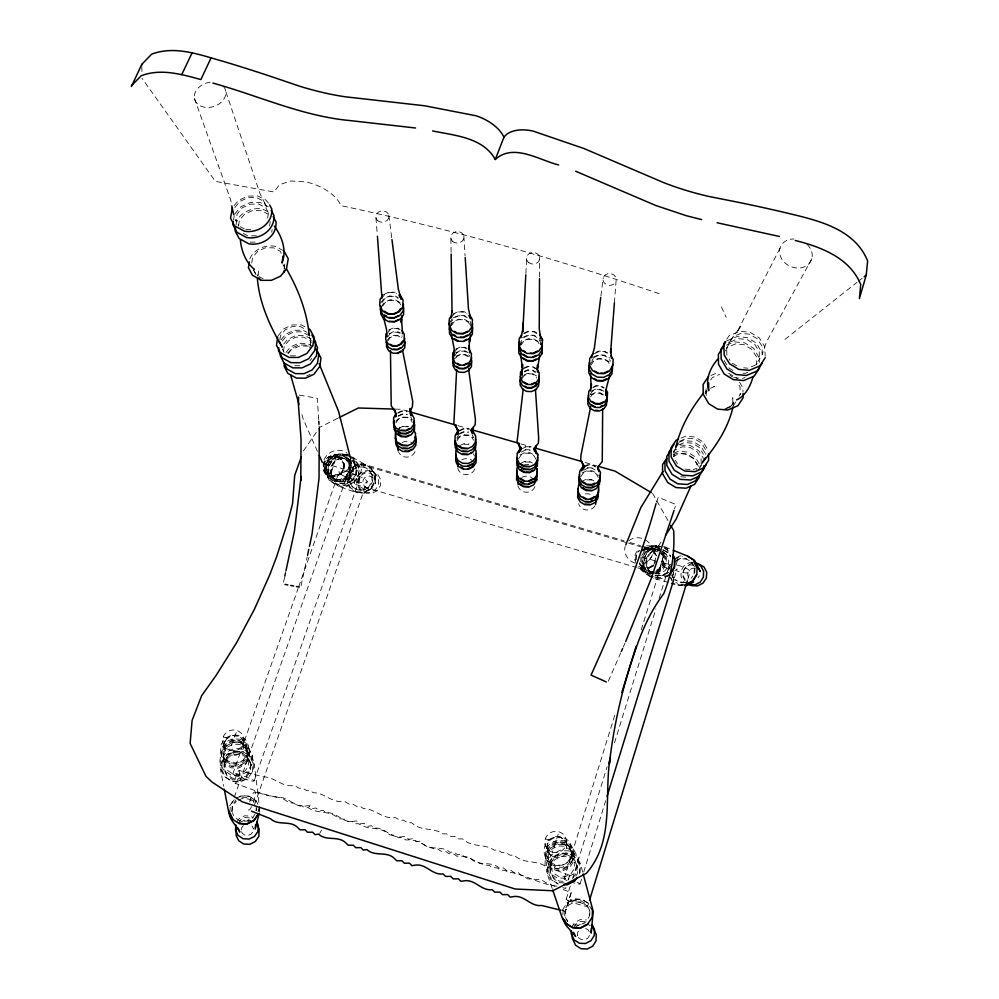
<?xml version="1.0" encoding="UTF-8"?>
<svg xmlns="http://www.w3.org/2000/svg" width="999" height="999" viewBox="0 0 999 999"><rect width="100%" height="100%" fill="white"/><g stroke="black" fill="none" stroke-linecap="round" stroke-linejoin="round"><path stroke-width="0.75" stroke-dasharray="5 3.75" d="M539.51 277.098L539.61 257.005M325.824 469.23L328.172 473.326L331.98 475.836L336.95 475.961L341.308 473.576L343.893 469.318L344.031 464.335L341.646 459.952L337.724 457.617L332.817 457.492L328.609 459.752M567.532 844.979L564.947 840.171L560.352 837.274A10.427 10.365 34.9 0 0 547.352 843.943L547.077 849.325C548.376 855.032 554.045 858.478 559.615 857.704L564.56 855.181L567.457 850.474M375.474 482.842L375.449 483.766L375.661 475.149L372.003 468.394L351.486 456.718M375.661 475.149L375.574 479.32L373.451 475.399L369.655 473.089L365.222 472.977L361.326 475.112L359.003 478.908L358.891 483.366L361.014 487.275L364.797 489.597L369.23 489.697M325.949 464.123L325.724 471.69L331.193 481.693L338.574 486.176L347.028 486.388L354.458 482.33L359.89 473.426L364.922 470.666L370.654 470.804L375.886 473.988L378.621 479.021L378.484 484.765L375.487 489.66L370.467 492.407L364.385 492.132M327.148 474.238L327.41 465.059L330.569 459.865L335.889 456.955L341.795 457.018M328.309 474.7L328.521 466.258L332.904 459.041L340.297 454.995M328.758 474.175L328.958 466.296L333.054 459.552L339.96 455.781L348.077 456.106L354.782 460.214L358.541 467.132L358.341 475.012L354.233 481.743L347.34 485.514L339.498 485.314L332.517 481.106L327.26 471.141M356.893 478.334L356.755 484.078L359.49 489.135L366.283 493.219L372.115 493.356L377.297 490.584L380.444 485.626L380.719 479.832L378.047 474.762L373.151 471.753L366.558 471.216L361.413 474.026L358.366 479.033L358.216 484.902L361.014 490.047M358.866 475.074L359.091 466.583L355.045 459.128L349.026 455.444M636.251 559.665L636.413 555.344L639.472 550.449M640.946 556.805L640.696 562.999L643.581 568.468L648.588 571.678L654.77 571.89M646.191 558.578L645.816 565.496L649.038 571.59M668.706 568.918L668.806 566.308L670.891 562.974M668.98 569.293L669.093 566.371M694.068 573.95L694.305 567.644L691.358 562.087M694.78 572.927L694.979 567.894M589.735 915.284L589.909 911.388L586.875 905.631L581.343 902.172L574.812 901.91L569.005 904.907L565.471 910.376L565.159 916.857L567.569 921.478M540.471 344.717L540.584 342.357L538.748 339.223M579.358 873.888L579.732 865.646L575.674 857.666L568.631 853.296L560.277 852.984L552.847 856.805L548.314 863.76L547.889 871.99L551.935 879.982L558.99 884.402M580.082 872.701L580.481 863.835L576.211 855.594L568.618 850.886L559.627 850.549L551.635 854.669L546.753 862.149L546.303 871.016L550.549 879.27L558.141 884.028M562.887 914.859L563.186 908.815M520.704 345.117L520.879 341.571L523.726 337.6L528.396 335.427L533.678 335.639L538.136 338.174M525.874 273.489L526.773 256.518M470.541 326.161L470.741 322.652L468.956 319.53M451.024 324.225L451.161 321.878L454.046 317.932L458.728 315.784L463.961 315.984L467.27 317.869M635.551 560.402L635.938 555.069L639.01 550.574M614.41 302.809L616.058 281.219A6.693 5.894 3.2 0 0 608.091 273.689A6.693 5.894 3.2 0 0 604.782 283.441A6.693 5.894 3.2 0 0 616.058 281.219M255.994 810.639L256.331 806.842M256.268 810.651L256.493 808.141M258.067 811.787L258.329 808.853M258.903 811.2L259.353 805.943L254.345 764.435L250.612 756.718L242.782 751.46L234.59 750.898L227.11 754.382L221.541 762.15L220.742 770.729L223.701 786.176M259.29 812.137L259.628 808.203M247.153 759.215L247.702 753.084L245.08 747.964L239.91 744.53L233.616 744.08L227.872 746.765L224.226 751.847L223.589 757.579L226.249 763.124M248.539 747.639L252.66 756.143L251.923 764.51L246.678 772.127L239.198 775.649L230.969 775.074L223.451 769.842L219.817 762.287L220.767 752.809L225.624 746.041L233.267 742.482L241.646 743.069L249.013 748.626M252.385 771.815L253.009 763.149L249.525 755.943M229.795 812.262L230.469 804.919L234.79 798.825M231.743 811.513L232.317 805.194L236.026 799.962M232.093 811.538L232.555 806.493L236.251 801.273M222.365 761.013L221.616 769.018L225.212 776.91L231.968 781.418L240.185 781.98L247.665 778.471L253.309 770.704L254.021 761.7L250.262 753.958L243.007 749.138L234.191 748.513L226.149 752.272L221.029 759.415L220.23 768.031L224.026 776.198L231.306 781.056L240.16 781.668L248.214 777.871M600.936 295.916L603.234 277.672M310.09 346.641L310.976 339.922M283.466 351.573L284.216 346.228L288.873 340.472L296.016 337.15L303.733 337.15L309.99 340.484L311.226 342.794M284.053 269.056L285.04 262.063L285.439 263.261M284.378 268.431L284.74 265.909M279.87 339.672L280.444 335.639L285.152 329.832L292.345 326.498L300.137 326.486L306.431 329.832M271.703 232.268L272.128 229.42M257.767 275.949L258.666 270.916L257.917 275.961M267.657 218.132L268.506 212.4L268.931 213.686L265.584 207.555L258.741 204.071L250.25 204.158L242.345 207.767L237.138 213.961L236.014 221.104L235.552 219.817L238.848 225.986M269.58 225.949L270.217 221.666M251.76 263.012L252.597 257.417L257.63 251.361L265.284 247.852L273.526 247.802L280.17 251.236L281.481 253.646M238.511 226.036L239.398 220.342L244.58 214.173L252.447 210.564L260.914 210.489L267.72 213.973M233.529 220.117L234.228 215.672M236.039 224.987C237.362 213.162 251.573 207.155 262.262 208.903L270.279 212.987M287.999 352.397L287.849 353.221L292.07 348.002L298.526 344.992L305.507 345.005L311.164 348.027M562.799 887.699L565.709 888.486L565.971 887.212M301.074 585.776L307.192 556.93M239.448 770.491A6.768 1.361 -71.9 0 1 237 780.993A6.768 1.361 -71.9 0 1 235.19 779.045A6.768 1.361 -71.9 0 1 239.448 770.491L263.149 776.835C273.551 776.673 280.844 785.913 291.246 785.751L294.73 785.676L299.063 788.236L302.56 788.161L306.893 790.721L310.402 790.646L313.162 792.707C323.639 792.557 330.981 801.835 341.458 801.685L344.967 801.61L349.325 804.183L352.847 804.108L357.217 806.68L360.726 806.618L363.524 808.691C374.063 808.553 381.481 817.869 392.008 817.719L395.542 817.657L399.937 820.241L403.471 820.167L407.879 822.764L411.413 822.689L414.235 824.774C422.827 830.993 434.328 827.659 442.919 833.878L446.466 833.815L450.899 836.413L454.445 836.338L458.903 838.948L462.45 838.885L465.297 840.983C473.951 847.227 485.526 843.893 494.18 850.137L497.739 850.074L502.222 852.696L505.781 852.622L510.264 855.244L513.836 855.181L516.72 857.292C525.424 863.573 537.075 860.226 545.791 866.52L569.767 875.324L568.756 879.307M283.529 582.192L284.815 576.186M285.452 573.176L286.089 570.179M562.449 910.626L565.422 911.363L571.191 892.681L562.649 889.322M571.191 892.681L565.422 911.363M706.156 391.108L705.631 393.269L708.553 388.873M673.963 570.429L672.102 577.996L673.763 573.039M676.111 565.359L677.996 557.742L677.072 560.352M656.493 502.11L658.316 497.252L675.898 504.507L674.525 508.916M587.712 906.143L588.623 903.158M687.787 579.333L690.072 571.878M566.183 899.275L570.317 885.876M572.627 878.421L607.117 766.745M614.485 742.919L655.881 608.915M659.103 598.488L669.23 565.734A10.877 2.885 16.8 0 1 670.878 564.71M580.069 883.953L581.905 878.009M583.728 872.052L605.694 800.723M674.325 577.797L677.072 568.881A8.092 2.148 16.9 0 1 675.836 569.63M564.085 878.87L615.821 711.9M641.233 629.907L661.563 564.31A8.092 2.148 16.9 0 1 669.692 564.46M568.069 880.044L569.767 875.324M545.067 844.342L549.188 852.309L546.765 847.726L547.152 848.588L547.415 843.468L547.327 844.242L549.949 839.997L555.157 837.312L561.001 837.524L565.047 840.284L564.51 839.647L566.908 844.18L566.745 843.268L566.495 848.451L567.057 842.257L566.321 839.61A10.889 10.627 -14.4 0 0 548.376 834.202A10.889 10.627 -14.4 0 0 552.397 852.184L559.003 831.817M249.75 258.978C253.771 249.325 264.797 244.643 274.825 246.204L282.642 250.25M254.208 780.681L359.802 478.359M254.333 805.344L367.12 481.456M234.253 797.302L347.14 475.561M232.804 773.875L298.077 588.473M298.589 587L338.998 472.215M664.298 552.597L658.141 573.901L664.472 552.734L659.815 551.273M222.765 742.269L226.124 750.124L223.926 745.579L224.176 746.428L224.638 741.445L224.425 742.182L227.497 737.899L224.338 742.257L223.776 747.577L226.074 752.334L230.544 755.132L235.876 755.232L240.647 752.746L243.606 748.326A10.24 9.853 -40.2 0 0 237.55 735.801L232.33 735.526L227.098 738.124L232.33 735.689L238.074 736.088L242.02 738.923L241.608 738.298L243.781 742.781L243.744 741.895L243.294 746.927L243.843 738.348A10.727 10.34 -14.1 0 0 226.436 732.492A10.727 10.34 -14.1 0 0 229.645 750.124L236.988 730.531M608.341 681.156L620.754 652.797M623.239 647.127L625.099 642.881M780.019 248.189L737.012 332.08L740.821 326.336L730.157 340.996M319.73 833.428L321.528 830.119M811.8 258.753L766.495 341.883L762.225 354.233M757.117 363.574L756.555 364.598L756.368 356.655L751.835 349.4L744.155 344.742L735.376 343.931L727.834 347.165L725.262 351.049M759.377 359.44L759.939 358.404L755.669 364.922L748.076 368.231L743.631 367.819M572.39 855.731L568.156 862.362L561.788 865.646L554.62 865.371L547.852 861.2C542.544 855.032 542.819 845.479 548.738 839.822L555.119 836.538L562.287 836.8L569.043 840.996L572.739 848.376L572.227 861.038L568.743 866.395L563.011 869.355L556.568 869.105L551.148 865.721L548.214 860.127L548.663 854.232L552.147 848.9L557.854 845.953L564.273 846.19L569.68 849.55L572.527 854.707M308.891 807.242L310.177 804.944M325.899 464.66L329.558 458.653L335.714 455.282L342.707 455.457L352.822 461.476L356.044 467.432L355.881 474.225L352.347 480.019L346.403 483.266L339.648 483.091L333.878 479.557L330.657 473.601L330.819 466.82L334.353 461.026L340.284 457.767L347.053 457.942M327.36 465.746L331.78 458.491M334.99 461.326L331.481 467.107L331.306 473.863L334.528 479.807L340.272 483.329L347.003 483.504M351.76 480.919L356.056 473.876L356.268 465.609L352.335 458.354L345.317 454.058L337.088 453.858L329.633 457.854L325.437 464.747L325.237 472.814L329.295 480.369L339.51 486.525L356.168 492.557L363.873 492.744L373.139 487.574L364.735 493.081L357.08 492.882L350.412 488.823L346.753 482.08L346.94 474.388L350.936 467.819L357.679 464.135L365.459 464.385M374.126 482.38L370.392 488.499L364.111 491.933L356.968 491.758L350.637 487.924L347.215 481.618L347.39 474.438L351.124 468.306L357.417 464.872L364.573 465.047L370.891 468.893L374.313 475.199L374.213 483.591L372.59 486.263L369.855 487.762L367.095 487.824L364.448 486.201L362.974 483.466L363.049 480.357L364.672 477.697L367.395 476.198L370.154 476.111L372.814 477.734L374.3 480.469M370.629 489.048L374.65 482.455L374.85 474.725L371.178 467.944M641.77 555.494L644.243 551.548L649.712 548.613L655.669 548.713L658.291 550.349M646.091 558.591L649.762 552.709L655.868 549.438L660.014 549.575M670.866 565.996L666.37 573.164L658.928 577.135L654.732 576.997M683.304 571.078L686.488 565.996L691.795 563.174M691.37 578.246L692.719 576.098M698.089 577.684L699.225 575.886M589.547 935.464L587.749 938.261L584.802 939.784L581.468 939.647L578.671 937.861L577.135 934.927L577.422 935.851L577.572 932.554L578.758 930.693M573.713 927.621L576.261 923.65L580.469 921.478L585.202 921.677M571.391 927.584L574.687 922.464L580.119 919.654L586.226 919.904M572.964 878.096L576.86 872.09L577.185 864.997L573.863 858.728L567.807 854.969L560.614 854.694L554.22 857.991L550.324 863.973L549.974 871.053L553.259 877.334L559.328 881.13L566.545 881.418M575.749 876.073L577.31 873.663L577.622 866.595L574.313 860.351L568.269 856.593L561.113 856.33L554.732 859.615L550.849 865.571M562.574 909.777L567.295 902.434L574.075 898.938L581.693 899.237L588.136 903.283L590.971 908.64M702.397 463.086L700.037 466.72L693.119 469.805M698.526 469.705L701.66 464.897L701.198 465.734L701.123 458.404L697.09 451.735L690.172 447.477L682.217 446.778L675.336 449.825L672.964 453.421M731.28 405.831L733.453 402.51L732.891 404.645L732.766 397.664L733.141 405.894M739.035 396.103L740.709 393.556L740.172 394.53L740.022 386.763L737.1 382.043M733.391 405.681L735.876 401.885M545.454 855.356L550.087 848.251L557.692 844.342L566.221 844.654L573.438 849.113L578.134 857.716L577.747 866.345L572.864 874.35L565.397 878.208L557.005 877.871L549.013 872.739L545.017 865.097L545.641 850.087L549.7 843.88L556.356 840.459L563.823 840.733L570.129 844.63L573.688 851.535L573.339 858.89L569.293 865.134L562.612 868.581L555.119 868.293L548.813 864.347L545.267 857.442M675.936 447.952L673.563 451.56L674 450.699L674.025 456.593M710.626 380.07L712.299 377.547L719.642 374.363M648.576 560.851L662.125 540.422M726.748 339.248L729.058 335.764L739.672 331.306L750.087 332.28L759.215 337.799L764.61 346.403L765.209 356.268M730.331 340.984L733.216 336.651L740.833 333.379L749.687 334.215L757.442 338.911L762.037 346.228L762.249 357.205M728.795 344.53L726.211 348.414L726.748 347.365L726.872 355.344M653.721 564.572L656.018 561.188M580.794 476.723L583.279 473.101L587.412 471.128L592.107 471.328L596.091 473.651L598.314 477.46M303.459 450.886L319.78 427.26L339.061 417.619M590.209 394.443L592.382 391.321L596.003 389.61L600.112 389.785L603.608 391.77M590.609 396.878L592.057 394.805L595.666 393.107L599.75 393.269L603.234 395.254L604.52 397.44M590.921 365.172L593.706 361.176L598.376 358.991L603.658 359.203L608.154 361.75L610.664 365.959M518.618 458.666L521.128 455.069L525.274 453.109L529.932 453.309L533.866 455.606L536.038 459.39M591.957 360.452L593.356 358.454M589.909 364.66L592.37 361.139L597.852 358.566L604.058 358.816L609.34 361.813L610.814 364.285M236.763 822.04L239.348 818.368L244.805 815.783L250.786 816.195L253.247 817.844M238.249 823.363L240.921 819.58L245.142 817.569L249.775 817.894L252.322 819.592M243.281 825.574L241.408 828.221L241.121 831.43L240.971 830.531L242.345 833.416L245.03 835.214L248.289 835.439L251.248 834.028L253.122 831.355L253.396 828.159L253.521 829.058L252.148 826.173L249.475 824.387M255.032 814.21L252.073 818.418L246.216 821.203L239.772 820.766L234.465 817.219L232.292 812.649M520.379 379.195L523.051 375.437M522.052 378.584L524.238 375.499L527.847 373.801L531.918 373.976L535.352 375.936L536.613 378.109M229.695 805.831L234.315 799.312M456.805 437.737L458.504 435.352M456.993 439.148L458.479 437.062L463.349 434.777L468.793 435.002L473.376 437.674M456.955 440.746L459.49 437.187L463.636 435.239L468.269 435.439L472.165 437.712L473.576 440.222M519.08 346.029L522.402 341.371L527.884 338.823L534.053 339.073L539.273 342.033L540.709 344.493M520.804 345.342L523.638 341.383L528.296 339.21L533.553 339.423L537.999 341.945L539.822 345.08M395.804 422.989L398.364 419.455L402.51 417.52L407.117 417.707L410.976 419.967L412.337 422.465M454.495 352.235L456.718 349.151L460.364 347.477L464.435 347.64L466.708 348.938M398.089 430.519L400.187 427.634L399.375 428.546L403.471 426.623L408.042 426.81M454.657 355.844L456.88 352.772L460.514 351.086L464.572 351.248L467.969 353.209L469.817 356.443M453.246 360.065L455.044 357.567M455.569 358.404L457.043 356.356L460.651 354.682L464.697 354.845L468.094 356.805M395.929 421.416L397.44 419.343L402.31 417.07L407.717 417.295L412.25 419.955M451.698 317.033L453.871 314.073L458.566 311.913L463.823 312.113L467.132 313.998M449.525 322.59L452.06 319.118M449.725 326.411L453.084 321.79L458.566 319.268L464.697 319.505L469.842 322.44M451.348 325.699L454.22 321.778L458.878 319.618L464.11 319.83L468.481 322.34L470.267 325.437M387.799 336.8L390.047 333.753L393.681 332.093L397.714 332.255L401.074 334.19L402.272 336.338M386.713 341.096L389.448 337.387L393.856 335.364L398.751 335.564L401.81 337.325M388.211 340.434L390.447 337.4L394.068 335.739L398.089 335.901L401.436 337.837M387.387 333.142L389.647 330.095L393.294 328.421L397.34 328.584L399.588 329.882M382.542 306.243L385.439 302.347L390.109 300.212L395.304 300.412L399.625 302.897L400.774 304.957M381.655 298.464L384.578 294.53L389.285 292.395L394.518 292.595L396.69 293.843M380.557 303.097L383.978 298.501L389.485 295.991L395.604 296.228L398.151 297.69M382.105 302.372L385.015 298.451L389.697 296.316L394.905 296.516L398.164 298.389M381.006 306.968L384.415 302.385L389.897 299.887L395.991 300.125L401.074 303.034M310.027 360.614L311.713 358.516M286.014 352.472L290.384 347.053L298.414 343.319L307.105 343.331L312.974 346.466M288.411 353.296L291.121 349.925L299.45 346.054L308.454 346.066M281.006 339.847L285.589 334.19L294.018 330.269L303.134 330.269L306.83 332.23M282.33 340.959L287.013 335.177L294.193 331.843L301.948 331.843L308.216 335.177M283.791 343.993L287.45 339.473L295.841 335.577L304.92 335.577L312.275 339.498M278.184 335.664L283.716 328.846L292.183 324.925L301.336 324.912L308.741 328.846M234.69 214.111L240.821 206.83L250.112 202.585L260.102 202.485L268.144 206.581M234.153 205.594L238.549 200.374L247.889 196.116L257.929 196.016L265.996 200.112L268.968 203.784M234.84 207.53L240.072 201.311L248.014 197.69L256.556 197.602L263.424 201.086L266.783 207.243L259.89 193.294L225.712 91.196M784.964 339.398L857.105 282.267M858.328 281.293L864.123 276.748M339.21 454.42L329.732 459.465L326.548 464.685L326.398 470.791L332.33 482.117M642.17 549.887L648.513 546.478L655.694 546.69L659.54 549.05M643.918 549.475L651.748 545.454L660.152 545.704M641.071 551.436L649.637 546.903L656.78 547.127L659.415 548.713M643.094 551.136L648.588 548.189L654.57 548.289L658.528 550.749M649.487 553.321L654.957 550.387L659.59 550.536M653.596 565.621L649.1 568.019L644.043 567.844L640.309 565.247L639.148 563.036M653.521 565.884L648.763 568.419L641.995 567.819L648.164 547.827L654.083 551.173L656.593 555.919M676.448 557.792L679.919 555.943L682.542 556.018M674.288 559.465L679.47 556.693L682.404 556.78M656.98 569.792L659.178 568.618L662.499 563.311L662.749 557.08L660.564 552.947M656.143 571.153L660.264 568.955L663.573 563.673L663.811 557.467L660.913 551.985M676.373 560.339L679.72 558.553L686.013 558.753L692.032 562.337L694.38 566.783M655.731 571.715L659.552 569.68L663.398 563.561L663.673 556.343L660.314 549.999M674.862 561.788L680.419 558.828L686.7 559.028M655.868 572.215L661.326 569.293L664.622 564.035L664.872 557.842L661.987 552.385M656.131 572.951L661.213 570.229L665.047 564.11L665.334 556.918L661.975 550.561M655.943 573.95L662.287 570.566L666.108 564.472L666.383 557.305L663.036 550.973M667.894 572.227L661.775 575.486L654.869 575.249M668.706 572.477L662.599 575.724L655.719 575.499M668.781 574.637L662.849 577.784L654.47 577.422M669.967 574.6L662.3 578.683L653.446 578.334M566.982 902.946L574.238 899.2L582.392 899.525L589.298 903.845M575.861 926.672L581.393 923.813L584.515 923.938M674.325 455.844L673.563 456.231L679.77 453.471L686.962 454.108L693.219 457.942L696.865 463.986L696.778 463.311L696.84 469.705M652.959 565.696L648.014 568.194L642.519 567.981M645.654 548.963L649.837 549.05L654.133 551.723L656.493 556.206M583.828 467.22L587.999 465.234L592.707 465.434L595.392 466.995M583.553 470.179L587.699 468.194L592.407 468.394L595.079 469.942M582.105 472.927L586.962 470.616L592.469 470.841L597.152 473.563L598.463 475.811M581.306 481.593L586.126 479.295L591.583 479.532L593.893 480.881M585.089 465.884L587.537 464.722L593.081 464.96L595.441 466.321M239.86 822.464L245.429 819.829L250 820.142M247.577 821.902L251.086 820.229M521.266 449.1L525.424 447.127L530.119 447.327M521.191 452.097L525.349 450.124L530.032 450.324M520.042 454.92L524.9 452.622L530.382 452.847L535.002 455.544M521.053 463.149L524.675 461.438L530.094 461.675L532.38 463.012M236.151 798.189L241.583 795.616L249.051 796.128L255.207 800.224L257.118 804.195M239.173 797.015L241.608 795.866L249.6 796.415L256.181 800.811L257.892 804.345M238.586 800.174L242.083 798.513L248.489 798.963L253.771 802.472M460.102 445.429L463.723 443.731L469.118 443.956M593.631 386.688L595.841 385.651L600.861 385.851L604.07 387.687M592.719 387.812L596.353 386.101L600.474 386.263L603.97 388.274M591.083 391.233L595.504 389.16L600.499 389.36L604.757 391.795M590.759 394.717L595.154 392.644L600.149 392.844L604.383 395.267M592.719 357.417L598.214 354.845L604.445 355.095L609.752 358.092M594.055 357.455L598.738 355.257L604.045 355.469L608.553 358.029L610.451 361.201M459.428 430.419L463.099 428.696L468.581 428.921M459.215 431.118L463.386 429.158L468.056 429.358M459.565 433.466L463.224 431.743L468.693 431.968M459.353 434.165L463.511 432.217L468.169 432.405M244.393 763.136L237.7 766.27L230.344 765.771M306.568 375.999L310.115 374.338M524.313 367.832L527.634 366.283L532.629 366.483L535.789 368.294M524.413 368.394L528.046 366.695L532.142 366.858L535.601 368.843M398.451 428.421L403.271 426.173L408.628 426.398M524.225 371.391L527.547 369.842L532.517 370.042L535.664 371.853M524.325 371.953L527.947 370.267L532.03 370.429L535.476 372.402M524.15 374.925L527.447 373.376L532.405 373.576L536.588 375.986M595.816 352.372L598.576 351.086L604.832 351.336L607.492 352.834M594.405 353.696L599.1 351.498L604.432 351.71L608.965 354.27M226.623 755.057L234.628 751.31L243.394 751.922M523.801 333.791L528.508 331.606L533.791 331.818L538.274 334.365M522.477 337.587L527.984 335.04L534.178 335.289L538.099 337.512M397.977 412.624L401.648 410.901L407.105 411.126M397.689 413.286L401.86 411.351L406.506 411.538M398.314 415.709L401.985 413.998L407.417 414.223M398.027 416.383L402.185 414.448L406.818 414.635M455.619 349.138L460.052 347.078L465.01 347.277L467.095 348.476M455.781 352.747L460.202 350.699L465.147 350.899L468.256 352.684M455.944 356.331L460.352 354.283L465.272 354.483L469.405 356.868M523.938 333.142L528.084 331.231L534.303 331.468L538.236 333.716M452.722 314.098L458.254 311.551L464.423 311.8L467.02 313.274M452.909 317.957L458.404 315.422L464.56 315.659L467.145 317.145M388.636 330.095L393.082 328.059L398.014 328.246L400.062 329.433M389.048 333.753L393.469 331.718L398.376 331.918L400.437 333.104M383.541 294.593L389.073 292.07L395.204 292.307M678.833 442.357L683.441 440.534L692.831 441.358L700.998 446.378L705.781 454.245M678.908 444.942L684.427 442.495L692.419 443.206L699.362 447.465L703.421 454.17M673.688 453.171L678.421 451.248L687.362 452.035L695.142 456.805L700.012 465.084M673.139 454.707L676.885 453.284L686.151 454.095L694.205 459.041L699.35 467.832M726.061 408.903L730.956 406.755M681.031 438.037L685.676 436.201L695.104 437.038L703.308 442.07L708.541 451.024M679.732 441.246L686.663 438.174L694.68 438.886L701.66 443.169L705.744 449.9L705.794 454.32M726.585 407.954L733.915 404.732M742.544 378.446L745.054 377.36M710.526 388.236L714.485 386.513L713.748 386.788M747.814 372.265L745.304 373.364L739.41 372.827M710.976 375.474L718.556 372.327M726.385 341.046L736.95 336.613L747.314 337.575L756.38 343.069L762.15 352.934M730.519 341.933L738.086 338.673L746.915 339.498L754.632 344.18L759.19 351.473L759.415 362.35M726.423 345.117L734.24 341.858L744.555 342.819L753.583 348.289L759.315 358.104M680.319 445.005L690.584 445.641L698.713 450.636L703.471 458.479M245.704 229.52L252.834 229.47M256.468 235.814L247.952 235.876L242.495 233.054M250.175 242.158L257.243 242.108M290.384 355.819L298.189 355.831M294.792 365.734L301.835 365.759M347.677 454.62L333.491 454.22L327.31 457.604L323.626 463.636L323.451 470.704L326.823 476.923L333.167 480.731L340.197 480.906L346.378 477.522L350.05 471.503L350.224 464.435L346.865 458.241M347.315 455.169L334.89 454.87L328.708 458.254L325.05 464.273L324.875 471.341L328.234 477.534L335.202 481.58L342.207 481.755L348.351 478.396L352.01 472.39L352.185 465.372L348.838 459.203M335.077 456.543L340.996 456.605L347.739 460.589L350.624 465.921L350.474 471.978L347.315 477.16L342.008 480.057L336.139 479.97L330.157 476.486M339.722 458.703L345.404 458.653L350.574 461.825L353.471 467.17L353.321 473.264L350.162 478.459L344.83 481.381L339.148 481.381L333.978 478.209L331.094 472.877L331.243 466.795L334.403 461.613L340.909 458.091L347.652 458.254L353.396 461.775L356.618 467.719L356.443 474.488L352.934 480.257L344.53 484.877L336.313 484.677M364.373 467.107L358.241 466.958L352.847 469.905L349.65 475.162L349.488 481.318L352.422 486.725L357.654 489.935L363.798 490.097L369.193 487.15L372.39 481.893L372.552 475.724L369.618 470.317L363.886 466.845L357.729 466.695L352.322 469.655L349.113 474.925L348.951 481.093L351.898 486.525L357.142 489.747L363.299 489.897L368.706 486.938L371.915 481.668L372.078 475.487L369.131 470.067M395.167 409.115L401.311 409.303L408.778 411.463M646.59 545.816L653.783 546.028L659.103 549.238M660.464 546.203L654.707 546.028L647.065 550.124L642.469 557.479L642.132 566.121L646.153 573.751L652.235 577.572M660.501 546.74L656.193 546.615L648.601 550.686L644.03 557.991L643.693 566.595L647.689 574.188L652.522 577.222M659.64 547.527L655.631 547.402L648.538 551.211L644.255 558.041L643.943 566.071L647.677 573.164M659.477 549.85L656.718 549.762L650.636 553.034L646.965 558.891L646.703 565.771L649.899 571.853L653.396 574.038M692.469 562.712L689.535 562.612L684.34 565.384L681.206 570.367L680.981 576.223L683.716 581.406M692.732 565.072L689.697 564.972L685.676 567.12L683.254 570.978L683.066 577.06L685.863 582.342M653.671 571.565L647.452 571.353L639.098 565.834M654.32 572.165L649.7 572.002L644.717 568.806L641.845 563.361L642.082 557.192L645.366 551.947L650.824 549.025L656.755 549.138L659.377 550.761M653.196 573.076L645.541 572.702L639.472 568.893L638.136 566.358M655.082 573.401L659.727 573.563L665.222 570.629L668.531 565.347L668.768 559.128L665.883 553.658L663.249 552.022M653.421 573.576L647.464 573.326L641.395 569.53L639.397 565.721M685.114 582.28L678.808 582.067L675.611 580.057M685.801 582.479L679.507 582.267L675.262 579.607M686.051 584.365L678.721 584.115L675.936 582.479M677.722 584.927L682.979 585.102M682.891 585.402L678.796 585.214L675.474 583.141M643.943 548.089L649.425 548.301L653.983 551.136L656.393 555.856M564.148 882.854L559.827 882.691L553.771 878.895L550.499 872.626L551.011 862.075L554.495 856.717L560.227 853.77L566.658 854.008L572.09 857.379L575.062 862.986L574.787 862L574.5 868.356L571.003 873.75L565.234 876.722L558.766 876.473L553.321 873.076L550.362 867.432L550.686 868.418M525.062 446.64L530.569 446.865M464.011 444.218L468.593 444.405M524.975 449.637L530.469 449.862M525.037 461.95L529.645 462.137L532.255 463.661M524.6 464.348L528.646 464.523M587.25 467.682L592.782 467.907L595.129 469.28M573.289 924.837L579.87 925.111L585.714 922.077L589.26 916.57L589.535 910.052L586.5 904.282L580.956 900.811L574.4 900.549L568.581 903.558L565.034 909.04L564.722 915.546L567.744 921.328M586.563 479.82L591.208 480.019L593.843 481.555M241.883 797.202L248.301 797.639L253.596 801.173L255.232 804.57M234.278 755.182L235.876 755.232M223.813 758.678L230.207 762.936L237.238 763.423L243.631 760.426L248.152 754.133L248.676 746.128L245.554 739.697L239.173 735.401L232.143 734.914L225.737 737.899L221.229 744.218L220.554 751.373L224.45 759.103M685.077 469.118L690.434 469.58M680.719 476.735L687.961 477.36M733.753 377.647L741.083 378.321M299.313 395.129L317.345 398.264L318.693 419.68M255.02 791.982L277.884 797.589C288.361 796.016 294.33 807.754 304.795 806.156L308.304 805.606L312.287 808.553L315.809 807.991L319.792 810.938L323.301 810.376L325.799 812.849C336.326 811.275 342.345 823.051 352.884 821.465L356.406 820.916L360.427 823.875L363.948 823.313L367.969 826.273L371.503 825.723L374.013 828.196C384.615 826.623 390.684 838.461 401.286 836.887L404.82 836.325L408.866 839.297L412.412 838.735L416.471 841.72L420.017 841.158L422.552 843.656C430.332 851.098 442.22 844.954 450 852.397L453.546 851.835L457.642 854.832L461.201 854.27L465.297 857.267L468.843 856.705L471.416 859.215C479.258 866.682 491.208 860.526 499.038 868.006L502.609 867.444L506.73 870.454L510.302 869.892L514.435 872.914L518.006 872.352L520.604 874.874L527.834 878.87L541.158 879.719L546.865 883.241L555.531 886.525M556.992 886.138C540.671 884.577 527.335 875.698 511.888 872.552L508.316 872.614L505.432 870.491L500.249 870.042L497.377 867.931L492.195 867.482L489.323 865.371C478.633 865.484 471.091 856.043 460.402 856.155L456.843 856.218L453.996 854.12L448.838 853.67L445.991 851.573L440.834 851.123L437.987 849.025C427.36 849.15 419.892 839.747 409.265 839.872L405.731 839.947L402.909 837.849L397.777 837.412L394.955 835.314L389.835 834.877L387.013 832.791C378.484 826.573 367.02 829.919 358.491 823.7L354.97 823.775L352.172 821.69L347.065 821.253L344.268 819.18L339.173 818.743L336.388 816.67C327.922 810.489 316.521 813.823 308.054 807.642L304.558 807.716L301.773 805.644L296.703 805.219L293.931 803.146L288.873 802.721L286.101 800.661C277.697 794.505 266.371 797.839 257.967 791.695L234.977 783.204M654.944 578.746L670.204 582.879M458.104 425.736L470.067 429.195M520.879 443.906L531.343 446.928M585.152 462.5L597.115 465.971M352.335 460.914L623.988 540.746M629.957 542.507L640.409 545.579M641.907 546.016L658.316 550.836M360.552 464.423L627.085 542.769M628.583 543.206L643.556 547.614M645.054 548.051L670.516 555.531M347.302 482.067L636.288 567.407M637.774 567.857L669.118 577.11M323.564 463.099L343.132 468.881M642.245 556.967L655.044 560.851M545.354 838.848L566.058 845.117M223.264 736.912L243.369 743.706M659.203 293.694C554.944 258.204 448.613 228.721 340.934 205.607A35.539 19.131 20.4 0 0 305.694 181.88L290.771 180.981L279.433 184.69L274.063 191.995L215.334 181.356L141.995 78.284M695.154 568.206L692.444 568.269L689.635 569.767L687.936 572.464L687.811 575.649L689.298 578.446M334.228 481.218L341.408 481.443L347.59 478.071L351.248 472.052L351.436 464.985L348.077 458.791L340.534 454.383M335.327 479.657L341.221 479.745L346.553 476.835L349.712 471.628L349.875 465.546L346.965 460.189M664.797 546.865L671.79 549.712M240.222 226.698L244.33 228.821M342.582 457.43L336.7 457.367L331.406 460.264L328.259 465.447L328.109 471.503L330.994 476.823M259.128 276.623L263.099 278.709M736.6 365.834L731.43 362.687L729.145 359.016M728.733 367.857L733.878 370.991M728.596 373.239L737.349 378.571M729.907 375.312L732.467 376.86M329.308 476.161L334.503 479.333L340.422 479.42L345.779 476.498L348.951 471.278L349.113 465.159L346.191 459.79M663.561 546.366L670.878 550.924M664.01 547.789L670.816 552.022M664.897 548.663L667.27 550.137L670.541 556.331M663.598 549.974L669.442 553.608L670.729 556.043M662.774 549.65L668.631 553.296L670.566 556.967M654.058 573.501L648.826 570.229L645.953 564.772M653.334 576.71L642.544 569.855L639.223 563.536M650.524 576.848L643.431 572.402L639.223 564.672M587.637 924.075L590.272 925.736M585.614 928.383L588.411 930.156L589.435 932.104M549.525 854.207L554.083 857.304M283.429 265.359L284.465 266.121M739.56 382.142L742.919 388.112L743.006 392.257M724.2 360.539L727.222 365.422M675.386 460.314L677.409 463.686M539.41 338.261L540.846 340.721M652.547 493.356L668.418 521.353M472.065 434.69L473.476 437.2M473.326 453.771L474.712 456.243M410.676 416.908L412.05 419.393M282.917 264.535L285.052 268.469M309.465 337.5L311.338 340.984M253.259 269.193L256.468 275.237M253.684 270.379L256.893 276.423M683.079 575.511L685.202 579.52M671.852 574.512L673.613 577.834M671.715 575.399L673.476 578.733M670.853 577.559L672.215 580.144M670.329 577.597L672.152 581.056M282.242 348.926L284.091 352.435M639.547 562.637L642.432 568.131M252.098 754.994L252.66 756.143M721.428 306.893L726.136 317.245M317.432 451.386L303.234 419.18L301.124 411.788M194.405 98.302L230.669 199.887L231.531 204.383M552.247 888.561L547.24 873.775L547.689 864.959L552.534 857.517L560.489 853.421L569.442 853.758L576.985 858.441L581.131 866.245L582.792 872.489M350.012 456.381L350.774 459.378M388.836 215.309L391.77 238.099M375.936 217.807L377.297 234.69M463.836 236.051L465.109 255.981M319.081 425.799L319.28 428.858M450.899 238.574L451.136 254.046M141.833 66.533L141.933 73.876M706.206 395.517L706.118 387.762L705.719 396.478M628.846 540.759A14.261 12.8 26.6 0 1 651.473 546.565A14.261 12.8 26.6 0 1 639.422 563.923M635.039 563.136A14.261 12.8 26.6 0 1 625.199 546.291M807.105 244.405A16.796 14.011 24.8 0 1 804.869 266.646A16.796 14.011 24.8 0 1 780.544 256.556A16.796 14.011 24.8 0 1 794.005 238.986M347.889 453.933A13.936 11.876 -18.6 0 1 339.81 474.026A13.936 11.876 -18.6 0 1 324.063 459.99A13.936 11.876 -18.6 0 1 346.953 453.096M223.526 86.526A16.096 12.3 -17.9 0 1 215.047 106.069A16.096 12.3 -17.9 0 1 194.355 97.952A16.096 12.3 -17.9 0 1 212.2 82.08M677.472 565.247A10.877 2.885 16.8 0 1 690.022 572.04A10.877 2.885 16.8 0 1 675.137 570.242M577.222 882.304A8.392 0.924 17.8 0 1 579.582 884.115A8.392 0.924 17.8 0 1 572.065 882.367M566.957 880.519A8.392 0.924 17.8 0 1 568.069 879.295M668.943 568.718A8.092 2.148 16.9 0 1 661.563 564.298M415.01 451.585A8.716 7.955 -5.7 0 1 406.943 457.142A8.716 7.955 -5.7 0 1 398.626 452.197M402.21 442.47A8.716 7.955 -5.7 0 1 413.286 443.818M595.079 505.631A8.841 8.129 4.6 0 1 586.138 509.94A8.841 8.129 4.6 0 1 578.583 503.608M585.189 493.931A8.841 8.129 4.6 0 1 593.643 496.391M534.952 486.613A8.791 8.079 0.9 0 1 526.173 492.245A8.791 8.079 0.9 0 1 517.969 485.889M521.828 477.36A8.791 8.079 0.9 0 1 533.029 478.733M249.65 801.935A9.615 1.823 -71.8 0 1 254.795 791.857A9.615 1.823 -71.8 0 1 253.296 802.459M251.536 806.767A9.615 1.823 -71.8 0 1 248.414 808.129M474.737 469.031A8.754 8.017 -2.5 0 1 465.934 474.612A8.754 8.017 -2.5 0 1 457.842 468.319M461.775 459.84A8.754 8.017 -2.5 0 1 472.914 461.201M644.105 547.44A10.465 10.39 -56.8 0 1 655.282 559.939A10.465 10.39 -56.8 0 1 639.947 566.945A10.465 10.39 -56.8 0 1 638.024 550.212M566.321 839.61A10.889 10.627 -14.4 0 1 552.397 852.184M243.843 738.348A10.727 10.34 -14.1 0 1 229.645 750.124M344.23 464.048L344.093 469.318L341.358 473.826L336.738 476.348L330.457 475.811L336.238 456.156L341.72 459.415L344.23 464.048M574.263 853.646L573.926 860.976L569.892 867.194L563.236 870.616L555.769 870.329L549.487 866.408L545.953 859.527L546.328 852.209L550.374 846.016L556.992 842.607L564.435 842.881L570.716 846.765L574.263 853.646M571.353 850.486L571.053 856.855L567.544 862.262L561.763 865.246L555.257 864.997L549.8 861.588L546.84 855.956L547.302 850.012L550.811 844.642L556.568 841.682L563.036 841.92L568.493 845.291L571.353 850.486M571.94 852.609L571.64 858.953L568.144 864.335L562.387 867.307L555.919 867.057L550.474 863.673L547.527 858.041L547.989 852.135L551.485 846.777L557.217 843.83L563.661 844.068L569.093 847.427L571.94 852.609M343.918 463.898L343.644 469.118L340.784 473.576L336.089 476.086L330.831 475.961L326.423 473.239L324.051 468.656L324.325 463.436L327.197 458.991L331.88 456.481L337.125 456.605L341.533 459.315L343.918 463.898M247.165 748.975L246.616 755.169L242.944 760.314L237.15 763.024L230.769 762.587L225.537 759.103L222.927 753.92L223.501 747.739L227.173 742.619L232.954 739.922L239.31 740.371L244.518 743.83L247.165 748.975M247.44 751.036L246.878 757.205L243.232 762.324L237.462 765.034L231.106 764.597L225.899 761.126L223.289 755.956L223.863 749.799L227.522 744.705L233.291 742.007L239.61 742.457L244.805 745.903L247.44 751.036M249.25 750.062L248.614 757.192L243.519 764.322L237.762 767.02L231.443 766.583L224.3 761.738L221.129 754.894L221.79 747.751L226.049 741.832L232.73 738.723L240.06 739.235L246.091 743.231L249.25 750.062M248.863 760.164L248.314 766.333L244.655 771.465L238.886 774.188L232.53 773.75L227.322 770.266L224.638 764.697L224.812 765.646L225.387 759.477L229.046 754.37L234.79 751.685L241.109 752.122L246.303 755.581L248.988 761.126L248.863 760.164M249.513 752.11L248.876 759.215L244.668 765.134L237.999 768.268L230.682 767.756L224.663 763.748L221.503 756.93L222.165 749.812L226.398 743.918L233.054 740.808L240.359 741.32L246.366 745.316L249.513 752.11M250.749 763.111L250.137 769.992L246.066 775.724L239.623 778.758L232.555 778.258L226.736 774.387L223.751 768.169L224.388 761.288L228.471 755.581L234.902 752.572L241.945 753.071L247.752 756.917L250.749 763.111M250.949 764.672L250.337 771.528L246.278 777.247L239.86 780.269L232.804 779.782L227.01 775.911L224.038 769.705L224.675 762.849L228.746 757.155L235.152 754.17L242.17 754.657L247.952 758.491L250.949 764.672M357.342 482.217A10.664 2.01 -73.7 0 0 361.538 464.785A10.664 2.01 -73.7 0 0 355.519 476.461A10.664 2.01 -73.7 0 0 357.342 482.217M349.001 479.645A11.214 2.173 -73.7 0 0 353.396 461.313A11.214 2.173 -73.7 0 0 347.015 473.551A11.214 2.173 -73.7 0 0 349.001 479.645M348.988 477.547A10.602 2.747 19.4 0 0 366.296 482.679A10.602 2.747 19.4 0 0 356.106 475.274A10.602 2.747 19.4 0 0 348.988 477.547M340.934 474.288A11.051 2.872 19.5 0 0 358.953 479.632A11.051 2.872 19.5 0 0 348.289 471.89A11.051 2.872 19.5 0 0 340.934 474.288M235.077 775.249A11.451 1.236 18.9 0 0 253.634 781.156A11.451 1.236 18.9 0 0 241.783 775.411A11.451 1.236 18.9 0 0 235.077 775.249M567.582 900.299A11.301 1.136 17.9 0 0 586.226 906.268A11.301 1.136 17.9 0 0 577.035 901.535A11.301 1.136 17.9 0 0 567.582 900.299M377.435 220.454A6.581 5.732 -5.4 0 0 388.611 218.282A6.581 5.732 -5.4 0 0 381.118 210.964A6.581 5.732 -5.4 0 0 377.435 220.454M528.221 262.238A6.656 5.844 0.1 0 0 539.46 260.027A6.656 5.844 0.1 0 0 531.668 252.572A6.656 5.844 0.1 0 0 528.221 262.238M452.447 241.234A6.606 5.794 -2.7 0 0 463.648 239.048A6.606 5.794 -2.7 0 0 456.006 231.656A6.606 5.794 -2.7 0 0 452.447 241.234M340.384 473.401A10.24 10.202 -83.7 0 0 336.238 456.156A10.24 10.202 -83.7 0 0 323.426 468.394A10.24 10.202 -83.7 0 0 340.384 473.401"/><path stroke-width="1.5" d="M539.51 278.646L539.235 328.683L540.734 338.561M602.672 408.678L602.247 461.513L597.477 467.532M537.499 372.115L537.549 364.972L537.387 368.581L539.722 355.944M516.633 475.749L519.105 481.256L523.676 483.941L529.095 484.165L533.903 481.88L536.85 476.61M516.945 458.229L519.468 463.848L524.125 466.583L529.645 466.808L534.552 464.485L537.512 460.227M518.868 347.814L521.703 354.17L526.935 357.167L533.141 357.417L538.648 354.845L541.982 350.162L542.032 348.738M517.994 484.478L518.044 481.668M520.292 376.623L522.577 381.968L526.785 384.403L531.793 384.603L536.226 382.517L538.911 378.733M607.13 395.804L606.843 401.648L604.208 405.457L599.787 407.542L594.767 407.342L590.509 404.895L588.149 400.874M612.287 366.758L611.95 373.738L608.691 378.446L603.209 381.031L596.977 380.781L591.695 377.759L588.761 372.802L589.098 365.834M612.662 364.46L612.375 370.055L609.09 374.787L603.583 377.372L597.34 377.123L592.032 374.101L589.085 369.131L589.422 362.125M598.151 492.332L597.864 498.376L595.004 502.584L590.222 504.882L584.79 504.645L580.182 501.948L577.634 497.514L577.922 491.471M598.476 489.51L598.189 495.579L595.317 499.8L590.509 502.097L585.064 501.86L580.444 499.163L577.884 494.717L578.421 485.814L579.87 483.703M598.788 486.675L598.501 492.769L595.616 496.99L590.796 499.3L585.339 499.063L580.706 496.353L578.134 491.895M599.675 480.581L599.475 484.203L596.565 488.461L591.695 490.796L586.176 490.559L581.493 487.824L578.896 483.329L579.183 477.172M600.087 475.137L599.8 481.306L596.878 485.589L591.995 487.924L586.463 487.687L581.755 484.94L579.158 480.432L579.445 474.263M605.931 391.571L605.806 395.292L606.368 388.174L609.64 375.749M606.705 400.774L606.455 405.082L603.833 408.891L599.425 410.964L594.43 410.764L590.197 408.329L587.837 404.32L588.436 395.042M538.848 381.281L538.898 379.945M538.973 377.772L539.035 376.423M674.512 560.464L674.25 567.17L669.967 574M516.883 470.791L516.57 479.682L519.055 484.09L523.601 486.763L529.008 487L533.791 484.715L536.738 479.458M536.913 475.599L536.962 473.738M537.037 472.739L537.075 471.653M537.15 469.867L535.939 466.558M516.958 461.638L516.82 465.272L519.343 469.73L523.976 472.44L529.458 472.677L534.328 470.367L537.325 465.01M537.437 462.062L534.44 467.432L529.557 469.755L524.05 469.518L519.405 466.795L516.87 462.325L517.195 453.196L520.167 448.951M537.499 461.113L537.562 459.103M537.624 458.166L537.674 457.043M537.749 455.194L535.227 449.575M519.143 342.257L518.781 352.972L521.628 357.892L526.848 360.876L533.029 361.126L538.511 358.566L541.82 353.896L541.883 352.472M542.082 348.364L542.132 346.94M542.182 344.955L542.132 346.403L538.798 351.099L533.266 353.671L527.035 353.421L521.778 350.424L518.906 345.479L519.218 338.474L521.728 334.965M542.232 344.618L542.295 343.181M542.382 340.834L542.445 339.398L539.547 334.453M591.396 928.371L591.196 933.078L593.181 911.363L591.82 908.64M523.239 322.852L522.802 331.93L523.001 328.047L520.954 337.774M541.82 353.896L542.445 339.398M536.688 480.544L537.2 468.768M537.275 466.133L537.787 454.058M571.253 930.631L571.116 933.665L574.238 939.984L579.395 943.256L585.514 943.518L590.946 940.708L594.23 935.564L594.492 929.482L592.107 924.512M572.352 935.014L572.215 938.111L575.611 945.216L580.906 948.688L587.175 949.05L592.707 946.19L596.028 940.883L596.253 934.564L592.907 927.397M520.379 379.195L520.129 384.99L522.415 388.961L526.61 391.383L531.568 391.583L535.976 389.523L538.636 385.739L539.173 372.889L536.85 368.893M516.933 467.907L516.67 473.976L519.168 478.396L523.751 481.093L529.183 481.318L534.003 479.033L536.925 474.837M522.202 371.503L522.015 375.187L522.564 364.36L522.39 367.969L520.504 353.783M456.68 369.543L453.846 423.901L458.079 430.319L455.981 426.561M298.676 397.09L298.326 403.346L301.061 439.335L300.786 480.282L301.136 476.535L294.43 531.118L286.089 570.179M523.051 326.685L525.811 274.8M455.194 440.734L455.094 444.368L457.567 448.801L462.162 451.511L467.632 451.735L472.527 449.438L475.512 445.217L475.761 439.085M455.494 441.246L455.244 447.352L457.717 451.785L462.287 454.47L467.744 454.707L472.614 452.41L475.599 448.214L475.849 442.095M455.944 450.162L455.706 456.206L458.141 460.589L462.674 463.261L468.081 463.499L472.902 461.213L475.849 457.055L476.098 450.999L474.263 447.714M456.019 454.32L455.844 459.115L458.279 463.499L462.799 466.158L468.181 466.383L472.989 464.11L475.936 459.965L476.186 453.933M456.093 458.454L455.994 462.013L458.416 466.371L462.924 469.031L468.294 469.255L473.089 466.995L476.011 462.849L476.261 456.843M453.071 356.493L452.859 362.287L455.094 366.246L459.24 368.643L464.198 368.843L468.618 366.783L471.316 363.037L471.54 357.23M453.146 361.538L453.034 365.834L455.257 369.78L459.39 372.177L464.323 372.377L468.731 370.317L471.428 366.583L471.653 360.801M454.495 352.235L454.258 355.894L454.133 348.576L451.623 335.589M449.525 322.59L449.25 329.533L452.035 334.428L457.192 337.4L463.361 337.637L468.881 335.09L472.24 330.444L472.527 323.489M449.725 326.411L449.438 333.329L452.21 338.199L457.367 341.159L463.511 341.408L468.993 338.873L472.352 334.24L472.639 327.31M394.068 420.442L393.843 426.561L396.241 430.969L400.786 433.641L406.231 433.866L411.126 431.58L414.135 427.397L414.373 421.291M394.23 425.974L394.193 429.595L396.591 433.991L401.111 436.65L406.543 436.888L411.413 434.602L414.423 430.432L414.66 424.338M395.454 432.542L395.229 438.573L397.614 442.932L402.085 445.579L407.467 445.816L412.3 443.556L415.272 439.41L415.509 433.379L413.711 430.119M395.804 435.527L395.579 441.533L397.952 445.879L402.41 448.526L407.767 448.751L412.587 446.491L415.547 442.37L415.784 436.363M396.141 438.486L395.916 444.468L398.276 448.801L402.734 451.436L408.079 451.66L412.874 449.413L415.834 445.304L416.059 439.31L414.872 437.15M385.889 333.816L385.714 339.623L387.887 343.556L391.995 345.941L396.94 346.141L401.386 344.093L404.133 340.359L404.32 334.553L402.122 330.619M386.601 342.557L386.538 346.853L388.698 350.761L392.782 353.134L397.689 353.334L402.098 351.298L404.82 347.59L405.007 341.82M614.41 302.809L610.589 352.709L610.714 348.788L611.488 358.516M380.344 305.819L380.307 310.027L383.004 314.872L388.112 317.807L394.243 318.057L399.75 315.522L403.159 310.914L403.421 303.983M381.006 306.968L380.756 313.861L383.441 318.693L388.524 321.628L394.63 321.878L400.124 319.355L403.521 314.76L403.783 307.854M382.118 294.917L381.905 297.665L377.422 236.226M452.097 310.664L450.974 318.032M255.294 827.597L255.569 824.55M259.178 813.436L255.17 829.12M578.071 489.722L578.171 488.648M229.208 811.076C228.234 819.205 236.663 825.324 239.797 832.055L237.837 827.934M235.764 824.737L235.527 830.069L238.062 835.376L242.982 838.685L248.988 839.085L254.433 836.488L257.867 831.593L258.379 825.698L256.993 822.14M236.201 828.97L236.139 835.339L238.711 840.746L243.719 844.03L249.8 844.317L255.332 841.508L258.816 836.363L259.166 829.02L257.205 824.962M587.999 399.825L588.124 398.514M795.291 240.484C821.166 246.965 849.962 257.942 860.726 284.54L859.402 298.576L866.233 275.087L867.631 260.889C854.432 228.546 817.594 220.354 786.85 213.012A753.708 320.979 20.8 0 0 724.737 199.613L709.352 196.553A213.486 137.887 23.8 0 1 663.561 182.58L584.078 148.564L532.929 131.044A34.977 20.417 22.5 0 0 503.958 137.175A34.89 20.367 22 0 0 475.849 115.734L424.662 105.782L344.73 96.728A211.139 134.166 23.9 0 1 299.263 86.089L284.203 80.981A714.622 309.465 18.2 0 0 223.102 61.326C199.975 54.92 175.374 45.242 151.673 54.146L141.796 64.348L131.393 86.526M401.96 315.472L401.223 322.615L401.498 318.743L402.51 333.741M595.654 504.333L596.266 498.801M381.655 298.464L382.08 294.78M523.226 388.998L517.007 442.182L521.091 448.576L518.943 444.792L520.429 450.624L520.591 447.177L518.731 452.709L521.266 449.1M590.534 390.946L591.408 383.916L591.271 387.562L590.409 373.589M600.736 297.427L594.368 348.139L591.595 357.717M284.44 363.399L284.053 366.171L287.849 373.389L296.516 378.122L305.569 378.159L313.923 374.25L319.88 366.258L320.954 357.954L317.095 350.774M280.694 353.047L280.307 355.831L287.287 369.243L295.367 373.638L304.096 373.663L312.175 369.892L317.395 363.349L318.831 354.533L315.896 349.063M277.697 336.938L276.511 345.317L280.357 352.622L289.161 357.43L298.364 357.442L306.868 353.484L312.912 345.354L314.023 336.95L310.115 329.695L308.741 328.846M278.808 347.814L278.421 350.599L282.255 357.879L291.021 362.662L300.187 362.687L308.654 358.741L314.673 350.649L315.784 342.27L311.875 335.027M732.991 406.93C728.296 427.834 716.046 446.328 702.347 462.487L705.506 457.629M249.313 261.888L248.426 267.695L252.435 275.262L261.788 280.344L271.528 280.307L280.569 276.136L286.463 268.956L288.224 258.766L284.141 251.261M233.291 221.603L232.829 224.575L236.925 232.28L246.566 237.5C259.965 240.085 275.187 229.857 273.901 215.334L271.104 210.227M235.577 227.947L235.115 230.906L239.211 238.586L248.801 243.793C262.15 246.378 277.297 236.176 275.999 221.703L273.214 216.621M396.153 413.174L395.104 416.845M470.691 334.927L469.443 341.958L469.667 338.049L469.043 349.163L469.255 345.592L469.705 352.847M590.684 406.655L580.918 455.357L580.719 460.614L584.652 466.995L582.442 463.174L583.491 468.906L583.628 465.434L581.331 470.866L583.965 467.033M307.517 555.407L308.803 549.338M309.44 546.303L312.025 534.153L319.018 478.484L319.28 428.858M284.815 576.186L285.452 573.176M753.159 376.398C750.649 385.552 745.691 395.991 736.55 399.912M597.702 469.505L598.438 466.595M232.392 207.68L230.519 218.182L234.628 225.911L244.318 231.156C257.767 233.741 273.064 223.489 271.765 208.891L269.668 205.057M656.056 503.571C639.585 562.574 616.233 619.33 591.046 675.087L606.343 681.967M589.535 900.174L687.337 580.831M607.067 796.265L673.875 579.283M283.841 272.228L284.453 270.242M621.828 692.519L636.151 646.303M674.063 510.389L651.161 578.796L625.724 641.458M301.398 456.668L294.68 475.462L292.57 503.633L287.924 521.441L276.611 556.805L269.942 574.313L254.608 608.853L236.663 642.582L216.184 675.287L201.686 695.629L192.108 720.404L190.135 743.431L205.944 776.248L212.088 782.13L242.282 801.835L515.159 889.01L552.897 890.771L586.338 873.363C614.909 840.534 603.97 796.94 610.014 757.816L609.328 764.073C613.636 726.385 621.977 689.173 634.328 653.296C641.283 632.08 650.162 611.625 663.723 593.718C672.002 573.613 674.737 552.31 673.701 530.694L670.679 525.349M432.592 130.919C454.72 135.589 482.917 137.25 495.279 159.49L503.958 137.175M625.786 544.855L640.908 507.455L663.036 471.391M621.378 651.385L622.627 648.551M691.108 485.689L676.123 519.168L665.509 535.314M211.101 57.78L200.886 79.558C181.518 74.276 160.827 68.244 141.209 75.749L131.369 85.814M181.768 74.563L192.095 52.81M456.655 434.702L457.992 431.093L457.779 434.602L457.33 429.445M708.104 383.866L708.616 382.879L708.703 390.659C705.356 379.058 710.164 367.969 717.669 359.24M728.895 343.144L729.432 342.083M669.967 574.6L674.587 567.245L674.924 558.566L672.901 554.745M696.453 574.7L692.544 580.918L686.051 584.365M577.097 877.384L574.837 880.881L567.37 884.727L564.585 884.615M699.337 474.912L695.479 480.831L687.362 484.478L677.684 483.803L669.879 478.996L664.997 470.691L664.959 462.038L666.52 459.677M706.318 464.448L701.41 471.99L692.782 475.861L682.417 475.187L674.213 470.142L668.993 461.201L668.955 452.023L673.913 444.53M699.45 476.91L694.592 484.378L686.063 488.211L675.836 487.537L667.757 482.542L662.587 473.726L662.562 464.635L666.658 458.466M765.246 357.704L759.902 365.871L749.25 370.342L738.785 369.38L729.632 363.823L724.263 355.169L723.663 343.868L725.199 341.558M762.387 362.887L757.067 371.029L746.453 375.474L736.038 374.525L726.935 368.981L721.153 359.091L721.003 349.126L725.611 342.207M759.552 368.019L754.245 376.123L743.693 380.557L733.328 379.608L724.275 374.101L718.518 364.248L718.368 354.32L723.738 346.278M678.134 443.656L675.749 447.265C680.531 427.26 690.759 408.953 703.671 393.019M671.74 448.801L666.808 456.268L666.832 465.422L672.04 474.313L680.194 479.345L690.521 480.007L699.113 476.161L704.008 468.643L703.97 465.596M708.353 376.611L703.109 384.49L703.221 394.193L708.815 403.758L717.607 409.128L727.684 410.027L737.936 405.731L743.119 397.789L743.031 393.643M582.642 467.057L579.707 471.328L579.42 477.522L582.03 482.042L586.738 484.79L592.295 485.027L597.202 482.692L600.124 478.396L600.424 472.202L597.802 467.694M590.521 389.011L588.761 391.558L588.473 397.415L590.846 401.436L595.117 403.896L600.149 404.096L604.582 401.998L607.23 398.176L607.517 392.32L605.931 389.635M593.056 353.671L589.76 358.391L589.422 365.422L592.382 370.404L597.702 373.439L603.97 373.688L609.502 371.091L612.949 364.935L613.124 359.328L610.901 355.594M257.817 814.722L253.521 820.841L246.716 824.075L239.223 823.563L232.005 818.905L228.609 811.775L224.275 789.185M258.666 813.835L254.046 820.416L246.716 823.9L238.636 823.351M536.351 383.891L534.89 385.964L531.268 387.649L527.197 387.487L524.9 386.163M538.773 382.255L536.101 386.039L531.68 388.099L526.698 387.899L522.489 385.477L520.192 381.493L520.516 372.127L523.201 368.344M473.726 464.485L472.077 466.833L468.007 468.756M458.204 430.994L455.194 435.202L454.945 441.358L457.43 445.816L462.025 448.514L467.52 448.751L472.427 446.441L475.424 442.22L475.686 436.063L473.189 431.618M467.495 366.733L469.717 363.661M454.707 350.387L452.897 352.884L452.609 357.342L454.92 362.674L459.09 365.085L464.06 365.284L468.494 363.224L471.216 359.453L471.441 353.634L469.18 349.675M451.873 315.259L449.338 318.743L448.976 324.263L451.848 330.619L457.03 333.604L463.224 333.841L468.756 331.293L472.14 326.623L472.427 319.655L469.617 314.76M401.111 343.057L402.609 341.021M398.314 311.7L400.499 308.753M381.83 296.89L380.107 299.2L379.682 304.67L382.567 311.014L387.687 313.961L393.843 314.198L399.375 311.663L402.797 307.043L403.059 300.087L400.324 295.242M495.279 159.49C513.436 142.795 539.173 160.152 558.678 164.96M470.591 453.121L471.59 452.26M864.123 276.748L866.233 275.087M532.08 471.016L533.229 470.192L530.469 471.503M685.614 585.202L692.607 581.493L696.827 574.787L697.127 566.895L693.431 559.927L686.75 555.769L673.151 550.262M587.774 924.087L580.456 927.871L572.215 927.522L565.284 923.138L561.513 915.908L552.734 889.997M575.212 880.244L567.17 884.39L564.16 884.265M339.061 417.619L358.354 407.992L393.631 409.066M590.347 498.751L594.442 496.79M590.059 501.548L592.782 500.237M594.617 483.166L591.833 484.49L587.125 484.29M594.305 486.051L591.533 487.375L586.838 487.175M528.821 480.794L532.917 478.846M528.721 483.641L532.804 481.705M600.486 406.493L602.897 405.357M606.168 378.933L602.672 380.569L597.39 380.357M467.894 465.884L471.978 463.961M603.259 401.91L599.637 403.621L595.516 403.446L592.02 401.448M531.381 384.153L535.014 382.455M409.215 450.549L411.938 449.275M604.607 372.689L608.129 371.041M532.717 356.993L536.226 355.357M536.101 359.066L532.604 360.701L527.347 360.489L522.927 357.954M407.093 429.72L409.865 428.421M410.164 431.456L406.019 433.404L401.398 433.204M409.091 435.127L406.331 436.413L401.723 436.226L397.877 433.953L399.288 434.952M463.748 364.86L467.382 363.174M466.296 367.295L463.886 368.419L459.827 368.256M534.015 352.709L537.524 351.074M464.21 336.713L467.719 335.09M464.348 340.472L466.683 339.398M400.362 344.081L396.728 345.754L392.682 345.592L390.434 344.293M398.301 348.801L400.724 347.689M467.594 331.293L462.899 333.454L457.642 333.254M397.14 312.237L393.618 313.848L388.386 313.636L384.041 311.139M398.701 315.547L394.018 317.694L388.811 317.482M399.076 319.368L394.418 321.516L389.223 321.303M399.975 351.773L401.074 351.273L397.277 353.022M678.558 439.135L676.098 440.222L671.116 447.739L671.153 456.955L676.41 465.934L684.64 471.004L695.067 471.665L703.721 467.794L708.653 460.227L708.578 454.083M724.65 409.365L726.061 408.903M690.559 581.98L693.593 582.08L686.812 585.539L684.203 585.439M460.427 337.15L463.049 337.25M530.194 353.147L532.842 353.259M393.069 349.2L397.103 349.363M600.774 373.139L603.433 373.239M595.242 410.314L598.289 410.439M401.061 430.169L405.706 430.369M407.255 445.329L402.684 445.142L398.888 442.894M467.232 448.251L462.562 448.064L458.653 445.766M403.009 448.076L407.555 448.264M462.699 451.048L467.345 451.248M404.845 451.061L407.867 451.186M462.824 454.008L467.457 454.208M529.27 466.296L524.587 466.096L520.629 463.786M529.183 469.23L524.5 469.031L520.566 466.72M525.986 472.028L529.083 472.152M524.05 486.276L528.633 486.463M591.233 490.247L586.55 490.047L582.579 487.724L583.566 488.611M585.439 501.348L588.523 501.473M585.164 504.12L589.772 504.32M415.522 127.997L350.324 120.604C302.572 116.296 258.691 95.779 212.949 83.104M285.015 584.39L287.874 584.927M290.734 585.451L293.606 585.976M296.466 586.5L299.325 587.037M717.095 222.752L779.47 236.488M560.963 910.264L541.645 905.469C530.819 907.03 524.587 894.992 513.773 896.553L510.189 897.114L507.592 894.58L502.472 894.642L499.875 892.107L494.755 892.169L492.17 889.634C481.418 891.208 475.237 879.22 464.485 880.781L460.926 881.343L458.354 878.82L453.259 878.883L450.686 876.36L445.591 876.435L443.032 873.913C432.342 875.486 426.223 863.548 415.534 865.109L411.975 865.671L409.428 863.161L404.358 863.236L401.823 860.726L396.753 860.801L394.218 858.291C386.488 850.836 374.625 856.992 366.895 849.55L363.361 850.112L360.839 847.614L355.781 847.689L353.271 845.191L348.226 845.266L345.716 842.769C338.049 835.351 326.248 841.495 318.581 834.09L315.047 834.652L312.562 832.167L307.53 832.242L305.045 829.757L300.025 829.832L297.54 827.359C289.922 819.979 278.197 826.111 270.579 818.73L251.448 811.138M701.648 219.605L686.201 215.672L655.644 205.444L575.711 171.254M671.715 583.291L674.725 584.115M688.686 584.515L695.054 584.852L700.249 582.105L703.383 577.122L703.608 571.253L700.861 566.083L695.404 562.799M410.277 411.888L456.605 425.299M471.553 429.632L519.38 443.469M534.328 447.802L582.167 461.638M598.601 466.396L615.047 471.153L651.211 492.557M697.789 563.361L704.02 566.97L706.73 572.202L706.355 578.121L702.984 583.129L697.527 585.889L691.433 585.651L688.398 583.928M687.774 556.193L694.592 560.389L700.237 571.54L698.114 567.519M594.717 371.104L598.114 373.027M594.03 378.434L596.266 379.72M523.089 350.499L525.312 351.773M523.001 354.245L527.447 356.78M591.683 404.895L595.179 406.893M284.128 363.087L292.869 367.857L301.998 367.882L310.427 363.948L316.421 355.894L317.52 347.54L314.285 341.521M454.345 331.356L456.543 332.617M453.421 334.528L455.606 335.789M454.682 338.923L457.967 340.809M523.838 382.005L527.285 383.991M384.478 314.985L386.65 316.233M457.405 363.386L459.677 364.697M456.431 366.296L458.691 367.607M583.116 481.955L585.789 483.504M583.091 497.015L585.714 498.551M524.425 471.953L520.504 469.655L521.628 470.579M520.304 478.321L524.2 480.606M520.254 481.168L524.125 483.441M520.192 483.991L522.764 485.514M460.901 467.057L463.449 468.556M397.54 430.931L400.112 432.455M254.345 269.268C245.717 262.337 241.346 250.799 240.372 239.997M274.313 226.024C282.018 236.775 286.925 250.012 282.043 263.062L283.042 256.044L283.441 257.255M258.903 277.822L260.165 279.945M468.843 315.672L470.629 318.793L468.444 308.766L465.209 257.505M534.09 449.637L536.263 453.446L534.715 447.764L534.552 451.223L536.363 445.517L533.853 449.113L538.424 443.069L538.661 437.849L535.439 389.36M398.863 295.092L401.186 299.213L398.314 289.036L391.97 239.623M471.79 431.368L473.051 433.616L472.127 429.657L471.928 433.079L473.301 427.285L470.766 430.844L475.137 424.775L475.437 419.592L468.606 368.806M383.766 316.758L384.915 318.818M411.65 413.798L414.086 418.206L413.848 424.35L410.826 428.546L405.919 430.831L400.449 430.606L395.904 427.922L393.481 423.501L393.706 417.37L395.991 414.235L395.904 416.658L395.104 411.413M410.04 413.499L411.263 415.721L410.164 408.429L409.915 412.025L412.387 406.643L412.749 401.498L402.447 349.85M393.544 408.491L395.592 412.212L391.208 405.769L390.459 350.587M286.463 268.918C298.189 289.098 306.718 311.263 309.203 334.578L309.565 335.652L308.304 333.329M693.993 562.2L696.74 567.37M672.689 555.569L674.562 559.115M573.488 932.329L575.674 936.513L566.046 925.399L562.187 917.869M564.41 919.629L566.508 923.663L572.951 927.734L580.606 928.059L587.4 924.537L592.207 917.182L592.557 909.028L583.191 873.95M229.895 812.811L233.067 819.442M598.963 471.603L597.802 467.994M319.293 455.581L322.377 462.587M319.131 363.723L338.574 411.338L350.012 456.381M233.716 214.685L231.818 205.894M279.495 342.357L279.108 341.296L282.205 347.14C269.867 326.111 259.403 303.172 257.38 278.609M383.579 317.62L386.501 329.345L387.113 336.775M290.584 374.8L299.013 404.383M385.964 341.883L388.299 347.177L392.395 349.55L397.315 349.75L401.748 347.714L404.483 343.981L404.67 338.199M397.702 446.528L398.201 450.886M318.793 421.203L318.993 424.263M457.567 462.599L457.767 466.883M452.06 311.988L451.136 254.046M141.796 64.348L141.808 65.072"/></g></svg>
